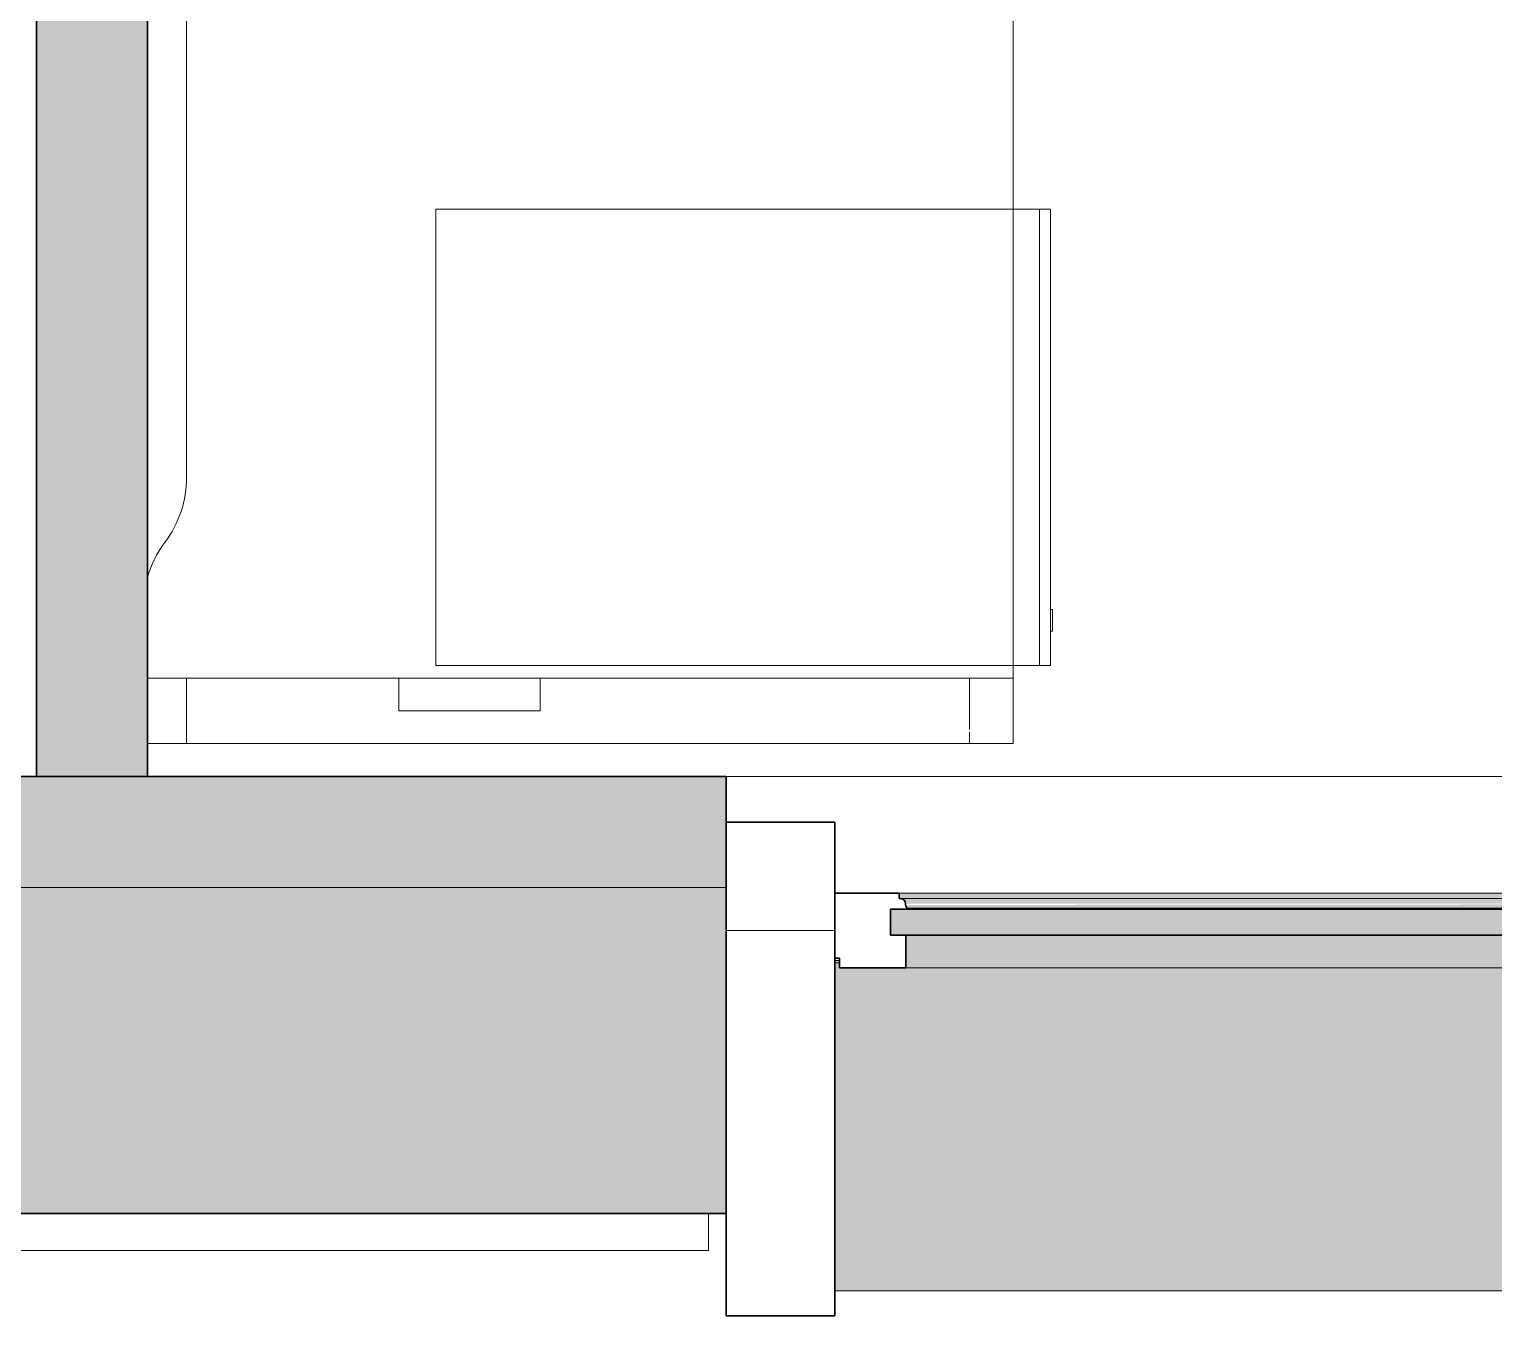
# Model space of a CAD drawing. Header units: millimetres. Extents: x 79795 to 317870, y -36033 to 97293.
# Drawn here: x 211918 to 213265, y 8873 to 10057 of the extents above; entities that cross this region are included whole.
import ezdxf

# ---------------------------------------------------------------- set-up
doc = ezdxf.new("R2010")
doc.units = ezdxf.units.MM
doc.header["$MEASUREMENT"] = 0
for name, color, linetype, lineweight in [('CSM-STL-XX-ZZ-M3-A-XXXX-00001_detached _19_04_21__rvt-1-Level 4$0$A-GLAZ', 7, 'CONTINUOUS', 9), ('CSM-STL-XX-ZZ-M3-A-XXXX-00001_detached _19_04_21__rvt-1-Level 4$0$A-GLAZ-CURT', 7, 'CONTINUOUS', 9), ('CSM-STL-XX-ZZ-M3-A-XXXX-00001_detached _19_04_21__rvt-1-Level 4$0$A-WALL', 7, 'CONTINUOUS', 9), ('CSM-STL-XX-ZZ-M3-A-XXXX-00001_detached _19_04_21__rvt-1-Level 4$0$A-WALL-PATT', 7, 'CONTINUOUS', 9), ('CSM-STL-XX-ZZ-M3-A-XXXX-00001_detached _19_04_21__rvt-1-Level 4$0$I-WALL', 7, 'CONTINUOUS', 9), ('I-FURN', 8, 'CONTINUOUS', 9)]:
    doc.layers.add(name, color=color, linetype=linetype, lineweight=lineweight)

msp = doc.modelspace()

# ---------------------------------------------------------------- hatches: boundary and pattern name
at = {"layer": 'CSM-STL-XX-ZZ-M3-A-XXXX-00001_detached _19_04_21__rvt-1-Level 4$0$A-GLAZ'}
h = msp.add_hatch(dxfattribs=at)
h.set_pattern_fill('FP_20', color=256, angle=180, style=0, pattern_type=2)
h.set_pattern_definition([(360, (147271.8, -12772.7), (1e-13, 500), []), (90, (147271.8, -12772.7), (-500, 3e-14), [])])
h.paths.add_polyline_path([(212658.8, 8873.3), (212658.8, 9327.3), (212558.8, 9327.3), (212558.8, 8873.3)], flags=0)
for points in [[(213996.8, 9257.2), (213999.6, 9257.2), (213999.6, 9262.2), (212718, 9262.2), (212718, 9257.2), (213995.8, 9257.2)], [(213993.8, 9252.3), (213995.6, 9255.9), (213995.8, 9257.2), (212720.9, 9256.7), (212723.6, 9253.6), (212724.3, 9252.3), (213993.4, 9252.3)], [(213992.4, 9248.3), (213993.6, 9252.3), (212724, 9251.2), (212725.3, 9248.3), (213003, 9248.3)], [(214024.6, 9223.3), (214024.6, 9247.2), (212710.1, 9247.2), (212710.1, 9223.3), (213003, 9223.3)], [(213992.4, 9247.2), (213992.4, 9248.3), (213003, 9247.2)], [(213993.6, 9193.3), (213993.6, 9223.3), (212724, 9223.3), (212724, 9193.3), (213003, 9193.3)], [(222292.8, 8896.3), (222292.8, 8933.3), (222192.8, 8933.3), (222192.8, 9198), (222188.5, 9198), (222188.5, 9193.3), (220797.2, 9193.3), (220797.2, 9198), (219477.5, 9198), (219477.5, 9193.3), (218086.2, 9193.3), (218086.2, 9198), (216765.5, 9198), (216765.5, 9193.3), (215374.2, 9193.3), (215374.2, 9198), (214054.5, 9198), (214054.5, 9193.3), (212663.2, 9193.3), (212663.2, 9198), (212658.8, 9198), (212658.8, 8896.3), (222192.8, 8896.3)]]:
    msp.add_hatch(color=256, dxfattribs=at).paths.add_polyline_path(points, flags=0)
h = msp.add_hatch(color=256, dxfattribs=at)
h.paths.add_polyline_path([(215433.4, 9255.5), (215430.6, 9257.2), (215431.9, 9256.1), (215433, 9255.6)], flags=0)
h.paths.add_polyline_path([(212722.4, 9255.5), (212719.6, 9257.2), (212720.9, 9256.1), (212722, 9255.6)], flags=0)
h.paths.add_polyline_path([(218145.4, 9255.5), (218142.6, 9257.2), (218143.9, 9256.1), (218145, 9255.6)], flags=0)
h.paths.add_polyline_path([(220856.4, 9255.5), (220853.6, 9257.2), (220854.9, 9256.1), (220856, 9255.6)], flags=0)
h = msp.add_hatch(color=256, dxfattribs=at)
h.paths.add_polyline_path([(222192.8, 9198), (222192.8, 9200.1), (222188.5, 9200.1), (222188.5, 9198)], flags=0)
h.paths.add_polyline_path([(220787.5, 9198), (220797.2, 9198), (220797.2, 9200.1), (219477.5, 9200.1), (219477.5, 9198), (220776.7, 9198)], flags=0)
h.paths.add_polyline_path([(218076.5, 9198), (218086.2, 9198), (218086.2, 9200.1), (216765.5, 9200.1), (216765.5, 9198), (217786.8, 9198)], flags=0)
h.paths.add_polyline_path([(215364.5, 9198), (215374.2, 9198), (215374.2, 9200.1), (214054.5, 9200.1), (214054.5, 9198), (214199, 9198)], flags=0)
h.paths.add_polyline_path([(212658.8, 9198), (212663.2, 9198), (212663.2, 9200.1), (212658.8, 9200.1)], flags=0)
at = {"layer": 'CSM-STL-XX-ZZ-M3-A-XXXX-00001_detached _19_04_21__rvt-1-Level 4$0$A-WALL-PATT'}
for points in [[(211924.8, 9369.3), (212026.8, 9369.3), (212026.8, 13505.3), (211924.8, 13505.3), (211924.8, 9698)], [(212558.8, 9267.3), (212558.8, 9369.3), (211317.8, 9369.3), (211317.8, 9267.3), (212405, 9267.3)]]:
    msp.add_hatch(color=256, dxfattribs=at).paths.add_polyline_path(points, flags=0)
h = msp.add_hatch(color=256, dxfattribs=at)
h.paths.add_polyline_path([(230840.8, 8967.3), (230840.8, 9267.3), (230067.8, 9267.3), (230067.8, 8967.3), (230344.3, 8967.3)], flags=0)
h.paths.add_polyline_path([(225783.8, 8967.3), (225783.8, 9267.3), (224992.8, 9267.3), (224992.8, 8967.3), (225560.5, 8967.3)], flags=0)
h.paths.add_polyline_path([(223358.8, 8967.3), (223358.8, 9267.3), (222292.8, 9267.3), (222292.8, 8967.3), (222570.7, 8967.3)], flags=0)
h.paths.add_polyline_path([(212405, 8967.3), (212558.8, 8967.3), (212558.8, 9267.3), (211317.8, 9267.3), (211317.8, 8967.3), (211807.1, 8967.3)], flags=0)
h.paths.add_polyline_path([(206425.3, 8967.3), (207033.8, 8967.3), (207033.8, 9267.3), (202692.8, 9267.3), (202692.8, 8967.3), (205827.3, 8967.3)], flags=0)
h.paths.add_polyline_path([(198651.6, 8967.3), (199908.8, 8967.3), (199908.8, 9267.3), (197042.8, 9267.3), (197042.8, 8967.3)], flags=0)
h.paths.add_polyline_path([(190558.8, 8967.3), (190558.8, 9267.3), (187692.8, 9267.3), (187692.8, 8967.3), (189084, 8967.3)], flags=0)
h.paths.add_polyline_path([(184300.1, 8967.3), (184908.8, 8967.3), (184908.8, 9267.3), (180667.8, 9267.3), (180667.8, 8967.3), (183702.2, 8967.3)], flags=0)
h.paths.add_polyline_path([(170933.8, 8967.3), (170933.8, 9267.3), (169867.8, 9267.3), (169867.8, 8967.3), (170546.7, 8967.3)], flags=0)
h.paths.add_polyline_path([(167556.8, 8967.3), (168233.8, 8967.3), (168233.8, 9267.3), (167067.8, 9267.3), (167067.8, 8967.3)], flags=0)
h.paths.add_polyline_path([(156460.8, 8967.3), (156526.8, 8967.3), (156526.8, 9267.3), (156460.8, 9267.3)], flags=0)

# ---------------------------------------------------------------- linework, layer by layer
at = {"layer": 'CSM-STL-XX-ZZ-M3-A-XXXX-00001_detached _19_04_21__rvt-1-Level 4$0$A-GLAZ', "lineweight": 30}
for p, q in [((212658.8, 9327.3), (212558.8, 9327.3)), ((212658.8, 8873.3), (212658.8, 9327.3)), ((212718, 9262.2), (212658.8, 9262.2)), ((212658.8, 9262.2), (212658.8, 9202.3)), ((212718, 9257.2), (212718, 9262.2)), ((212719.6, 9257.2), (212718, 9257.2)), ((214024.6, 9247.2), (212710.1, 9247.2)), ((212710.1, 9247.2), (212710.1, 9223.3)), ((212710.1, 9223.3), (212710.1, 9247.2)), ((212710.1, 9247.2), (212725.3, 9247.2)), ((212725.3, 9247.2), (212725.3, 9248.3)), ((212710.1, 9223.3), (214024.6, 9223.3)), ((212724, 9223.3), (212710.1, 9223.3)), ((212724, 9193.3), (212724, 9223.3)), ((212658.8, 9202.3), (212663.2, 9202.3)), ((212663.2, 9202.3), (212663.2, 9193.3)), ((212663.2, 9193.3), (212724, 9193.3)), ((212558.8, 8967.3), (212558.8, 8873.3)), ((212558.8, 8873.3), (212658.8, 8873.3))]:
    msp.add_line(p, q, dxfattribs=at)
at = {"layer": 'CSM-STL-XX-ZZ-M3-A-XXXX-00001_detached _19_04_21__rvt-1-Level 4$0$A-GLAZ'}
for p, q in [((213999.6, 9262.2), (212718, 9262.2)), ((212718, 9257.2), (212719.6, 9257.2)), ((212719.6, 9257.2), (213998.1, 9257.2)), ((212725.3, 9248.3), (213992.4, 9248.3)), ((212658.8, 9200.1), (212663.2, 9200.1)), ((212658.8, 9198), (212663.2, 9198)), ((212724, 9193.3), (213993.6, 9193.3)), ((212658.8, 8896.3), (222292.8, 8896.3))]:
    msp.add_line(p, q, dxfattribs=at)
at = {"layer": 'CSM-STL-XX-ZZ-M3-A-XXXX-00001_detached _19_04_21__rvt-1-Level 4$0$A-GLAZ', "lineweight": 30}
for centre, radius, start, end in [((212718.5, 9252), 5.36, 3.4261, 78.0476), ((212731.2, 9252.7), 7.4, 183.4261, 216.5739)]:
    msp.add_arc(centre, radius, start, end, dxfattribs=at)
at = {"layer": 'CSM-STL-XX-ZZ-M3-A-XXXX-00001_detached _19_04_21__rvt-1-Level 4$0$A-GLAZ'}
for points, knots in [([(212722, 9255.9), (212721.9, 9256.1), (212721.5, 9256.4), (212720.7, 9256.9), (212720, 9257.1), (212719.6, 9257.2)], [-0.4, -0.4, -0.4, -0.4, -0.3, -0.2, 0, 0, 0, 0]), ([(212723.8, 9252.3), (212723.8, 9252.7), (212723.7, 9253.4), (212723.3, 9254.3), (212723.1, 9254.7), (212723, 9254.9)], [-1, -1, -1, -1, -0.8, -0.7, -0.6, -0.6, -0.6, -0.6])]:
    msp.add_open_spline(points, degree=3, knots=knots, dxfattribs=at)
msp.add_open_spline([(212725.3, 9248.3), (212725, 9248.7), (212724.7, 9249.1), (212724.5, 9249.5)], degree=3, dxfattribs=at)
at = {"layer": 'CSM-STL-XX-ZZ-M3-A-XXXX-00001_detached _19_04_21__rvt-1-Level 4$0$A-GLAZ-CURT', "lineweight": 20}
for p, q in [((212542.8, 8967.3), (211433.8, 8967.3)), ((212542.8, 8933.3), (212542.8, 8967.3)), ((211433.8, 8933.3), (212542.8, 8933.3))]:
    msp.add_line(p, q, dxfattribs=at)
at = {"layer": 'CSM-STL-XX-ZZ-M3-A-XXXX-00001_detached _19_04_21__rvt-1-Level 4$0$A-WALL'}
msp.add_line((212558.8, 9267.3), (211317.8, 9267.3), dxfattribs=at)
at = {"layer": 'CSM-STL-XX-ZZ-M3-A-XXXX-00001_detached _19_04_21__rvt-1-Level 4$0$A-WALL', "lineweight": 30}
for p, q in [((212558.8, 8967.3), (212558.8, 9267.3)), ((211317.8, 8967.3), (212558.8, 8967.3))]:
    msp.add_line(p, q, dxfattribs=at)
at = {"layer": 'CSM-STL-XX-ZZ-M3-A-XXXX-00001_detached _19_04_21__rvt-1-Level 4$0$I-WALL', "lineweight": 30}
for p, q in [((211924.8, 13505.3), (211924.8, 9369.3)), ((212026.8, 9369.3), (212026.8, 13505.3)), ((212558.8, 9369.3), (211317.8, 9369.3)), ((211924.8, 9369.3), (212026.8, 9369.3)), ((212558.8, 9267.3), (212558.8, 9369.3))]:
    msp.add_line(p, q, dxfattribs=at)
at = {"layer": 'CSM-STL-XX-ZZ-M3-A-XXXX-00001_detached _19_04_21__rvt-1-Level 4$0$I-WALL'}
for p, q in [((212558.8, 9369.3), (214058.8, 9369.3)), ((211317.8, 9267.3), (212558.8, 9267.3))]:
    msp.add_line(p, q, dxfattribs=at)
at = {"layer": 'I-FURN'}
for p, q in [((212822.8, 9399.8), (212822.8, 10999.8)), ((212822.8, 10999.8), (212822.8, 9399.8)), ((212062.8, 10477.1), (212062.8, 9644.8)), ((212062.8, 9644.8), (212062.8, 10477.1)), ((212292.1, 9891.4), (212292.1, 9471.4)), ((212822.8, 9891.4), (212292.1, 9891.4)), ((212847.1, 9891.4), (212822.8, 9891.4)), ((212857.1, 9891.4), (212847.1, 9891.4)), ((212847.1, 9891.4), (212847.1, 9471.4)), ((212847.1, 9471.4), (212847.1, 9891.4)), ((212857.1, 9471.4), (212857.1, 9891.4)), ((212859.1, 9523), (212857.1, 9523)), ((212859.1, 9523), (212859.1, 9503)), ((212859.1, 9503), (212859.1, 9523)), ((212857.1, 9503), (212859.1, 9503)), ((212292.1, 9471.4), (212822.8, 9471.4)), ((212822.8, 9471.4), (212847.1, 9471.4)), ((212847.1, 9471.4), (212857.1, 9471.4)), ((212062.8, 9459.8), (212026.8, 9459.8)), ((212026.8, 9459.8), (212257.8, 9459.8)), ((212782.8, 9459.8), (212062.8, 9459.8)), ((212062.8, 9399.8), (212062.8, 9459.8)), ((212062.8, 9399.8), (212062.8, 9459.8)), ((212257.8, 9459.8), (212387.8, 9459.8)), ((212257.8, 9429.8), (212257.8, 9459.8)), ((212257.8, 9429.8), (212257.8, 9459.8)), ((212387.8, 9459.8), (212822.8, 9459.8)), ((212387.8, 9459.8), (212387.8, 9429.8)), ((212387.8, 9429.8), (212387.8, 9459.8)), ((212822.8, 9459.8), (212782.8, 9459.8)), ((212782.8, 9412.7), (212782.8, 9459.8)), ((212782.8, 9412.7), (212782.8, 9459.8)), ((212822.8, 9459.8), (212822.8, 9399.8)), ((212822.8, 9399.8), (212822.8, 9459.8)), ((212387.8, 9429.8), (212257.8, 9429.8)), ((212257.8, 9429.8), (212387.8, 9429.8)), ((212026.8, 9399.8), (212062.8, 9399.8)), ((212822.8, 9399.8), (212026.8, 9399.8)), ((212026.8, 9399.8), (212822.8, 9399.8)), ((212822.8, 9399.8), (212026.8, 9399.8)), ((212062.8, 9399.8), (212782.8, 9399.8)), ((212782.8, 9399.8), (212782.8, 9410.4)), ((212782.8, 9399.8), (212782.8, 9410.4)), ((212782.8, 9399.8), (212822.8, 9399.8))]:
    msp.add_line(p, q, dxfattribs=at)
for centre, start, end in [((211962.8, 9644.8), 323.1301, 0), ((211962.8, 9644.8), 323.1301, 0), ((212122.8, 9524.8), 143.1301, 164.6089), ((212122.8, 9524.8), 143.1301, 164.6089)]:
    msp.add_arc(centre, 100, start, end, dxfattribs=at)

doc.saveas('drawing.dxf')
